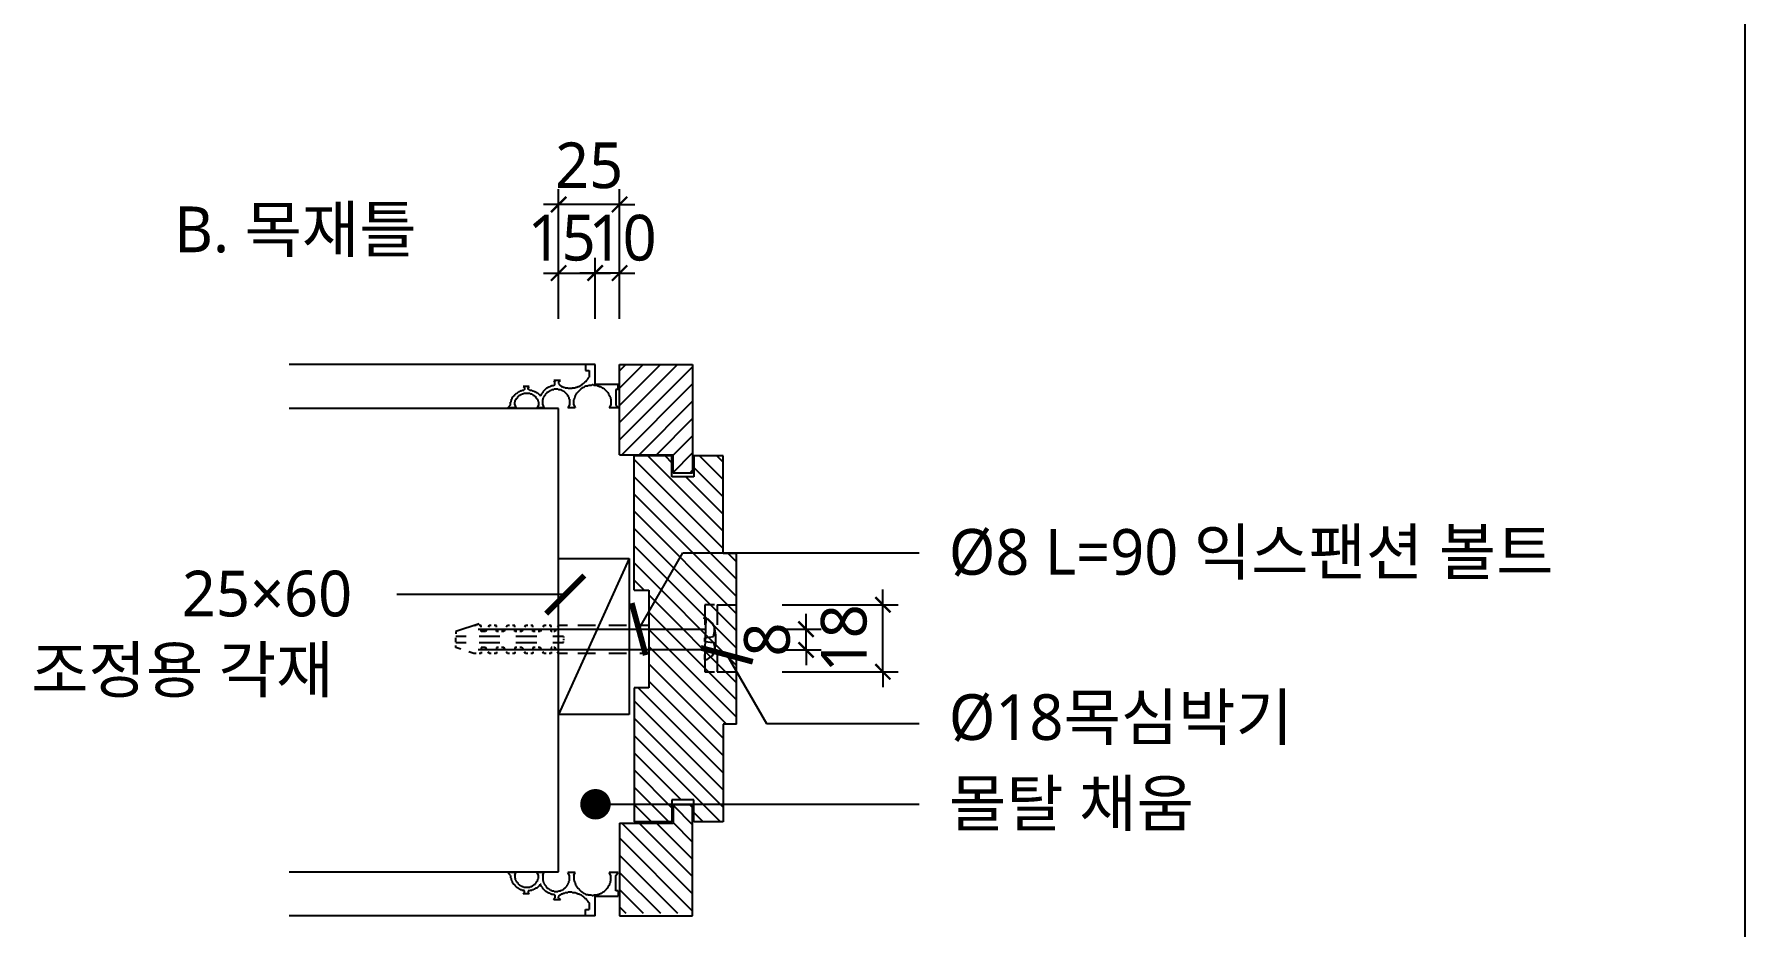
# Model space of a CAD drawing. Header units: inches. Extents: x 10 to 84110, y 29113 to 88513.
# Drawn here: x 16333 to 27560, y 37258 to 43114 of the extents above; entities that cross this region are included whole.
import ezdxf
from ezdxf.enums import TextEntityAlignment as Align

# ---------------------------------------------------------------- set-up
doc = ezdxf.new("R2010")
doc.units = ezdxf.units.IN
doc.header["$MEASUREMENT"] = 0
doc.layers.get('Defpoints').update_dxf_attribs({"color": 137})
for name, color, linetype in [('DIM-INT', 7, 'Continuous'), ('ELE', 7, 'Continuous'), ('ELE-2', 2, 'Continuous'), ('FF', 4, 'Continuous'), ('HATCH', 8, 'Continuous'), ('SYM-LEAD', 6, 'Continuous'), ('TEXT', 3, 'Continuous'), ('WA', 3, 'Continuous')]:
    doc.layers.add(name, color=color, linetype=linetype)
doc.styles.add('ARIAL', font='malgun.ttf')
doc.styles.add('굴림체(옥산)', font='malgun.ttf')
doc.styles.add('맑은고딕', font='malgun.ttf')
doc.dimstyles.new('CJA', dxfattribs={"dimscale": 300, "dimtxt": 2.7, "dimasz": 1, "dimexe": 2, "dimexo": 3, "dimgap": 1, "dimtad": 1, "dimdec": 0, "dimzin": 1, "dimdsep": 46, "dimlunit": 6, "dimtxsty": '굴림체(옥산)', "dimblk": 'CJDOT', "dimcen": 0.09, "dimdle": 1, "dimclrd": 256, "dimclre": 256, "dimclrt": 3, "dimadec": 0, "dimazin": 0, "dimtfac": 1, "dimtdec": 0, "dimtix": 1, "dimtmove": 2, "dimatfit": 3, "dimldrblk": 'CJDOT', "dimfxl": 1, "dimtolj": 1, "dimtzin": 1, "dimarcsym": 0})
doc.dimstyles.new('DIM-QD 1', dxfattribs={"dimtxt": 3, "dimasz": 1.5, "dimexe": 1, "dimexo": 0, "dimgap": 1, "dimtad": 1, "dimdec": 3, "dimdsep": 46, "dimtxsty": 'ARIAL', "dimblk1": 'ARCHTICK', "dimblk2": 'ARCHTICK', "dimsah": 1, "dimcen": 0, "dimclrd": 256, "dimclre": 256, "dimclrt": 3, "dimazin": 2, "dimtfac": 1, "dimtdec": 3, "dimtix": 1, "dimtmove": 2, "dimatfit": 3, "dimldrblk": 'ARCHTICK', "dimfxl": 1, "dimtolj": 1, "dimtzin": 0, "dimarcsym": 0})

# ---------------------------------------------------------------- blocks, each defined once
blk = doc.blocks.new('_ARCHTICK')
at = {"color": 0, "linetype": 'ByBlock', "const_width": 0.15}
blk.add_lwpolyline([(-0.5, -0.5), (0.5, 0.5)], dxfattribs=at)
blk = doc.blocks.new('*D32')
at = {"layer": 'Defpoints', "color": 0, "transparency": 16777216}
for p in [(20943, 39371), (21903, 39371), (20943, 38931)]:
    blk.add_point(p, dxfattribs=at)
at = {"layer": 'DIM-INT', "color": 7, "lineweight": -2, "transparency": 16777216}
for p, q in [((21903, 39371), (21903, 39471)), ((21243, 39371), (22003, 39371)), ((21903, 38931), (21903, 39371)), ((21243, 38931), (22003, 38931)), ((21903, 38931), (21903, 38831))]:
    blk.add_line(p, q, dxfattribs=at)
at = {"layer": 'DIM-INT', "color": 7, "lineweight": -2, "transparency": 16777216, "xscale": 100, "yscale": 100, "zscale": 100}
for p, rotation in [((21903, 39371), 270), ((21903, 38931), 90)]:
    blk.add_blockref('_ARCHTICK', p, dxfattribs=dict(at, rotation=rotation))
at = {"layer": 'DIM-INT', "color": 3, "transparency": 16777216, "insert": (21648, 39151), "char_height": 300, "attachment_point": 5, "rotation": 90, "style": '맑은고딕'}
blk.add_mtext('\\A1;18', dxfattribs=at)
blk = doc.blocks.new('CJDOT')
blk.add_line((-2, 0), (2, 0))
at = {"const_width": 0.5}
blk.add_lwpolyline([(-0.25, 0, 1), (0.25, 0, 1)], format="xyb", close=True, dxfattribs=at)
blk = doc.blocks.new('*D33')
at = {"layer": 'Defpoints', "color": 0, "transparency": 16777216}
for p in [(20015, 41547), (19775, 40947), (20015, 40947)]:
    blk.add_point(p, dxfattribs=at)
at = {"layer": 'DIM-INT', "color": 7, "lineweight": -2, "transparency": 16777216}
for p, q in [((19675, 41547), (20115, 41547)), ((19775, 41247), (19775, 41647)), ((20015, 41247), (20015, 41647))]:
    blk.add_line(p, q, dxfattribs=at)
at = {"layer": 'DIM-INT', "color": 7, "lineweight": -2, "transparency": 16777216, "xscale": 100, "yscale": 100, "zscale": 100, "rotation": 180}
blk.add_blockref('_ARCHTICK', (19775, 41547), dxfattribs=at)
at = {"layer": 'DIM-INT', "color": 7, "lineweight": -2, "transparency": 16777216, "xscale": 100, "yscale": 100, "zscale": 100}
blk.add_blockref('_ARCHTICK', (20015, 41547), dxfattribs=at)
at = {"layer": 'DIM-INT', "color": 3, "transparency": 16777216, "insert": (19795, 41777), "char_height": 300, "attachment_point": 5, "style": '맑은고딕'}
blk.add_mtext('\\A1;15', dxfattribs=at)
blk = doc.blocks.new('*D34')
at = {"layer": 'Defpoints', "color": 0, "transparency": 16777216}
for p in [(20943, 39211), (21399, 39211), (20943, 39075)]:
    blk.add_point(p, dxfattribs=at)
at = {"layer": 'DIM-INT', "color": 7, "lineweight": -2, "transparency": 16777216}
for p, q in [((21399, 39211), (21399, 39311)), ((21243, 39211), (21499, 39211)), ((21399, 39075), (21399, 39211)), ((21243, 39075), (21499, 39075)), ((21399, 39075), (21399, 38975))]:
    blk.add_line(p, q, dxfattribs=at)
at = {"layer": 'DIM-INT', "color": 7, "lineweight": -2, "transparency": 16777216, "xscale": 100, "yscale": 100, "zscale": 100}
for p, rotation in [((21399, 39211), 270), ((21399, 39075), 90)]:
    blk.add_blockref('_ARCHTICK', p, dxfattribs=dict(at, rotation=rotation))
at = {"layer": 'DIM-INT', "color": 3, "transparency": 16777216, "insert": (21144, 39143), "char_height": 300, "attachment_point": 5, "rotation": 90, "style": '맑은고딕'}
blk.add_mtext('\\A1;8', dxfattribs=at)
blk = doc.blocks.new('*D38')
at = {"layer": 'Defpoints', "color": 0, "transparency": 16777216}
for p in [(20015, 41547), (20015, 40947), (20175, 40947)]:
    blk.add_point(p, dxfattribs=at)
at = {"layer": 'DIM-INT', "color": 7, "lineweight": -2, "transparency": 16777216}
for p, q in [((20015, 41547), (19915, 41547)), ((20015, 41247), (20015, 41647)), ((20175, 41547), (20015, 41547)), ((20175, 41247), (20175, 41647)), ((20175, 41547), (20275, 41547))]:
    blk.add_line(p, q, dxfattribs=at)
at = {"layer": 'DIM-INT', "color": 7, "lineweight": -2, "transparency": 16777216, "xscale": 100, "yscale": 100, "zscale": 100}
blk.add_blockref('_ARCHTICK', (20015, 41547), dxfattribs=at)
at = {"layer": 'DIM-INT', "color": 7, "lineweight": -2, "transparency": 16777216, "xscale": 100, "yscale": 100, "zscale": 100, "rotation": 180}
blk.add_blockref('_ARCHTICK', (20175, 41547), dxfattribs=at)
at = {"layer": 'DIM-INT', "color": 3, "transparency": 16777216, "insert": (20195, 41777), "char_height": 300, "attachment_point": 5, "style": '맑은고딕'}
blk.add_mtext('\\A1;10', dxfattribs=at)
blk = doc.blocks.new('*D39')
at = {"layer": 'Defpoints', "color": 0, "transparency": 16777216}
for p in [(19775, 41997), (19775, 40947), (20175, 40947)]:
    blk.add_point(p, dxfattribs=at)
at = {"layer": 'DIM-INT', "color": 7, "lineweight": -2, "transparency": 16777216}
for p, q in [((19775, 41997), (19675, 41997)), ((19775, 41247), (19775, 42097)), ((20175, 41997), (19775, 41997)), ((20175, 41247), (20175, 42097)), ((20175, 41997), (20275, 41997))]:
    blk.add_line(p, q, dxfattribs=at)
at = {"layer": 'DIM-INT', "color": 7, "lineweight": -2, "transparency": 16777216, "xscale": 100, "yscale": 100, "zscale": 100}
blk.add_blockref('_ARCHTICK', (19775, 41997), dxfattribs=at)
at = {"layer": 'DIM-INT', "color": 7, "lineweight": -2, "transparency": 16777216, "xscale": 100, "yscale": 100, "zscale": 100, "rotation": 180}
blk.add_blockref('_ARCHTICK', (20175, 41997), dxfattribs=at)
at = {"layer": 'DIM-INT', "color": 3, "transparency": 16777216, "insert": (19975, 42252), "char_height": 300, "attachment_point": 5, "style": '맑은고딕'}
blk.add_mtext('\\A1;25', dxfattribs=at)

msp = doc.modelspace()

# ---------------------------------------------------------------- hatches: boundary and pattern name
at = {"layer": 'HATCH'}
h = msp.add_hatch(dxfattribs=at)
h.set_pattern_fill('ANSI31', color=256, scale=640, style=0)
h.set_pattern_definition([(45, (8674.75, 5872.79), (-56.56854, 56.56854), [])])
h.paths.add_polyline_path([(20654.6, 40947), (20654.6, 40235), (20526.6, 40235), (20526.6, 40355), (20174.6, 40355), (20174.6, 40947)])
h = msp.add_hatch(dxfattribs=at)
h.set_pattern_fill('ANSI31', color=256, scale=640, angle=90, style=0)
h.set_pattern_definition([(135, (8674.75, 5872.79), (-56.56854, -56.56854), [])])
h.paths.add_polyline_path([(20942.6, 39707), (20854.6, 39707), (20854.6, 40347), (20662.6, 40347), (20662.6, 40211), (20518.6, 40211), (20518.6, 40347), (20270.6, 40347), (20270.6, 39467), (20366.6, 39467), (20366.6, 38827), (20270.6, 38827), (20270.6, 37947), (20518.6, 37947), (20518.6, 38091), (20662.6, 38091), (20662.6, 37947), (20854.6, 37947), (20854.6, 38587), (20942.6, 38587)])
h = msp.add_hatch(dxfattribs=at)
h.set_pattern_fill('ANSI31', color=256, scale=640, style=0)
h.set_pattern_definition([(315, (8674.75, 72421.27), (-56.56854, -56.56854), [])])
h.paths.add_polyline_path([(20654.6, 37347), (20654.6, 38059), (20526.6, 38059), (20526.6, 37939), (20174.6, 37939), (20174.6, 37347)])

# ---------------------------------------------------------------- linework, layer by layer
at = {"layer": 'ELE'}
for p, q in [((20014.6, 40947), (18006.6, 40947)), ((20014.6, 37331), (18006.6, 37331))]:
    msp.add_line(p, q, dxfattribs=at)
at = {"layer": 'ELE-2'}
msp.add_line((27559.5, 84412.7), (27559.5, 31212.7), dxfattribs=at)
at = {"layer": 'FF', "color": 6}
for p, q in [((19950.6, 40947), (19950.6, 40907)), ((20014.6, 40947), (19950.6, 40947)), ((19950.6, 40907), (19974.6, 40907)), ((19974.6, 40907), (19974.6, 40863)), ((20014.6, 40819), (20014.6, 40947)), ((19486.6, 40747), (19490.6, 40751)), ((19490.6, 40751), (19494.6, 40755)), ((19494.6, 40755), (19498.6, 40759)), ((19498.6, 40759), (19502.6, 40759)), ((19502.6, 40759), (19514.6, 40771)), ((19514.6, 40771), (19518.6, 40771)), ((19518.6, 40771), (19522.6, 40775)), ((19522.6, 40775), (19530.6, 40775)), ((19522.6, 40747), (19526.6, 40751)), ((19526.6, 40751), (19530.6, 40751)), ((19530.6, 40775), (19534.6, 40779)), ((19530.6, 40751), (19534.6, 40755)), ((19534.6, 40779), (19546.6, 40779)), ((19534.6, 40755), (19542.6, 40755)), ((19542.6, 40803), (19550.6, 40795)), ((19582.6, 40803), (19542.6, 40803)), ((19542.6, 40755), (19546.6, 40759)), ((19550.6, 40783), (19546.6, 40779)), ((19546.6, 40759), (19586.6, 40759)), ((19550.6, 40795), (19550.6, 40783)), ((19574.6, 40795), (19582.6, 40803)), ((19574.6, 40783), (19574.6, 40795)), ((19582.6, 40783), (19574.6, 40783)), ((19582.6, 40783), (19586.6, 40779)), ((19586.6, 40779), (19598.6, 40779)), ((19586.6, 40759), (19590.6, 40755)), ((19590.6, 40755), (19598.6, 40755)), ((19598.6, 40779), (19602.6, 40775)), ((19598.6, 40755), (19602.6, 40751)), ((19602.6, 40775), (19610.6, 40775)), ((19602.6, 40751), (19606.6, 40751)), ((19606.6, 40751), (19606.6, 40747)), ((19610.6, 40775), (19614.6, 40771)), ((19614.6, 40771), (19618.6, 40771)), ((19618.6, 40771), (19626.6, 40763)), ((19626.6, 40763), (19634.6, 40763)), ((19634.6, 40763), (19638.6, 40759)), ((19638.6, 40759), (19642.6, 40755)), ((19642.6, 40755), (19646.6, 40751)), ((19646.6, 40751), (19654.6, 40743)), ((19662.6, 40755), (19658.6, 40747)), ((19666.6, 40759), (19662.6, 40755)), ((19670.6, 40763), (19666.6, 40759)), ((19674.6, 40771), (19670.6, 40767)), ((19670.6, 40767), (19670.6, 40763)), ((19678.6, 40775), (19674.6, 40771)), ((19682.6, 40779), (19678.6, 40775)), ((19686.6, 40783), (19682.6, 40779)), ((19690.6, 40787), (19686.6, 40783)), ((19686.6, 40747), (19690.6, 40751)), ((19694.6, 40791), (19690.6, 40787)), ((19690.6, 40755), (19694.6, 40759)), ((19690.6, 40751), (19690.6, 40755)), ((19698.6, 40791), (19694.6, 40791)), ((19694.6, 40759), (19702.6, 40767)), ((19702.6, 40795), (19698.6, 40791)), ((19710.6, 40799), (19702.6, 40795)), ((19702.6, 40767), (19706.6, 40767)), ((19706.6, 40767), (19710.6, 40771)), ((19714.6, 40799), (19710.6, 40799)), ((19710.6, 40771), (19714.6, 40775)), ((19718.6, 40803), (19714.6, 40799)), ((19714.6, 40775), (19718.6, 40775)), ((19722.6, 40803), (19718.6, 40803)), ((19718.6, 40775), (19722.6, 40779)), ((19730.6, 40807), (19722.6, 40803)), ((19722.6, 40779), (19726.6, 40779)), ((19726.6, 40779), (19730.6, 40783)), ((19738.6, 40807), (19730.6, 40807)), ((19730.6, 40783), (19742.6, 40783)), ((19746.6, 40811), (19738.6, 40807)), ((19742.6, 40843), (19750.6, 40831)), ((19786.6, 40843), (19742.6, 40843)), ((19742.6, 40783), (19746.6, 40787)), ((19750.6, 40811), (19746.6, 40811)), ((19746.6, 40787), (19770.6, 40787)), ((19750.6, 40811), (19750.6, 40831)), ((19770.6, 40787), (19774.6, 40783)), ((19774.6, 40831), (19786.6, 40843)), ((19774.6, 40831), (19774.6, 40823)), ((19774.6, 40823), (19778.6, 40819)), ((19774.6, 40783), (19786.6, 40783)), ((19778.6, 40819), (19778.6, 40815)), ((19778.6, 40815), (19782.6, 40811)), ((19782.6, 40811), (19786.6, 40811)), ((19786.6, 40811), (19786.6, 40807)), ((19786.6, 40807), (19790.6, 40807)), ((19786.6, 40783), (19794.6, 40779)), ((19790.6, 40807), (19790.6, 40803)), ((19790.6, 40803), (19798.6, 40803)), ((19794.6, 40779), (19798.6, 40779)), ((19798.6, 40803), (19806.6, 40799)), ((19798.6, 40779), (19802.6, 40775)), ((19802.6, 40775), (19806.6, 40775)), ((19806.6, 40799), (19814.6, 40799)), ((19806.6, 40775), (19814.6, 40767)), ((19814.6, 40799), (19818.6, 40795)), ((19814.6, 40767), (19818.6, 40763)), ((19818.6, 40795), (19834.6, 40795)), ((19818.6, 40763), (19826.6, 40755)), ((19826.6, 40755), (19830.6, 40751)), ((19830.6, 40751), (19830.6, 40747)), ((19834.6, 40795), (19838.6, 40791)), ((19838.6, 40791), (19862.6, 40791)), ((19862.6, 40791), (19866.6, 40795)), ((19866.6, 40795), (19882.6, 40795)), ((19882.6, 40795), (19890.6, 40799)), ((19886.6, 40747), (19890.6, 40751)), ((19890.6, 40799), (19894.6, 40799)), ((19890.6, 40751), (19894.6, 40759)), ((19894.6, 40799), (19902.6, 40803)), ((19894.6, 40759), (19902.6, 40767)), ((19902.6, 40803), (19906.6, 40803)), ((19902.6, 40767), (19914.6, 40779)), ((19906.6, 40803), (19922.6, 40811)), ((19914.6, 40779), (19918.6, 40783)), ((19918.6, 40783), (19922.6, 40787)), ((19922.6, 40811), (19926.6, 40815)), ((19922.6, 40787), (19930.6, 40795)), ((19926.6, 40815), (19930.6, 40819)), ((19930.6, 40819), (19938.6, 40823)), ((19930.6, 40795), (19938.6, 40799)), ((19938.6, 40823), (19946.6, 40831)), ((19938.6, 40799), (19942.6, 40799)), ((19942.6, 40799), (19946.6, 40803)), ((19946.6, 40831), (19954.6, 40835)), ((19946.6, 40803), (19954.6, 40807)), ((19954.6, 40835), (19958.6, 40843)), ((19954.6, 40807), (19966.6, 40807)), ((19958.6, 40843), (19966.6, 40851)), ((19966.6, 40851), (19970.6, 40859)), ((19966.6, 40807), (19970.6, 40811)), ((19970.6, 40859), (19974.6, 40863)), ((19970.6, 40811), (19990.6, 40811)), ((19990.6, 40811), (19994.6, 40815)), ((19994.6, 40815), (20002.6, 40815)), ((20002.6, 40815), (20006.6, 40811)), ((20006.6, 40811), (20026.6, 40811)), ((20014.6, 40819), (20166.6, 40819)), ((20026.6, 40811), (20030.6, 40807)), ((20030.6, 40807), (20034.6, 40807)), ((20034.6, 40807), (20042.6, 40803)), ((20042.6, 40803), (20046.6, 40803)), ((20046.6, 40803), (20054.6, 40799)), ((20054.6, 40799), (20058.6, 40799)), ((20058.6, 40799), (20062.6, 40795)), ((20062.6, 40795), (20066.6, 40791)), ((20066.6, 40791), (20074.6, 40787)), ((20074.6, 40787), (20078.6, 40783)), ((20078.6, 40783), (20082.6, 40779)), ((20082.6, 40779), (20086.6, 40775)), ((20086.6, 40775), (20090.6, 40771)), ((20090.6, 40771), (20098.6, 40763)), ((20098.6, 40763), (20102.6, 40755)), ((20102.6, 40755), (20102.6, 40751)), ((20102.6, 40751), (20106.6, 40747)), ((20166.6, 40783), (20150.6, 40783)), ((20150.6, 40783), (20150.6, 40683)), ((20166.6, 40783), (20166.6, 40819)), ((19458.6, 40683), (19442.6, 40663)), ((19494.6, 40663), (19442.6, 40663)), ((19458.6, 40699), (19462.6, 40703)), ((19458.6, 40683), (19458.6, 40699)), ((19462.6, 40707), (19466.6, 40715)), ((19462.6, 40703), (19462.6, 40707)), ((19466.6, 40719), (19470.6, 40723)), ((19466.6, 40715), (19466.6, 40719)), ((19470.6, 40727), (19474.6, 40735)), ((19470.6, 40723), (19470.6, 40727)), ((19474.6, 40735), (19478.6, 40739)), ((19478.6, 40739), (19482.6, 40743)), ((19482.6, 40743), (19486.6, 40747)), ((19486.6, 40699), (19490.6, 40703)), ((19486.6, 40683), (19486.6, 40699)), ((19486.6, 40683), (19494.6, 40663)), ((19490.6, 40711), (19494.6, 40715)), ((19490.6, 40703), (19490.6, 40711)), ((19494.6, 40719), (19498.6, 40723)), ((19494.6, 40715), (19494.6, 40719)), ((19498.6, 40727), (19502.6, 40727)), ((19498.6, 40723), (19498.6, 40727)), ((19502.6, 40727), (19506.6, 40731)), ((19506.6, 40735), (19510.6, 40739)), ((19506.6, 40731), (19506.6, 40735)), ((19510.6, 40739), (19514.6, 40739)), ((19514.6, 40743), (19518.6, 40747)), ((19514.6, 40739), (19514.6, 40743)), ((19518.6, 40747), (19522.6, 40747)), ((19606.6, 40747), (19610.6, 40747)), ((19610.6, 40747), (19614.6, 40743)), ((19614.6, 40743), (19618.6, 40739)), ((19618.6, 40739), (19622.6, 40739)), ((19622.6, 40739), (19622.6, 40735)), ((19622.6, 40735), (19630.6, 40727)), ((19630.6, 40727), (19630.6, 40723)), ((19630.6, 40723), (19634.6, 40723)), ((19634.6, 40723), (19634.6, 40719)), ((19634.6, 40719), (19638.6, 40715)), ((19642.6, 40683), (19634.6, 40663)), ((19678.6, 40663), (19634.6, 40663)), ((19638.6, 40715), (19638.6, 40707)), ((19638.6, 40707), (19642.6, 40703)), ((19642.6, 40703), (19642.6, 40683)), ((19658.6, 40743), (19654.6, 40739)), ((19654.6, 40743), (19654.6, 40739)), ((19658.6, 40747), (19658.6, 40743)), ((19670.6, 40715), (19674.6, 40719)), ((19670.6, 40683), (19670.6, 40715)), ((19670.6, 40683), (19678.6, 40663)), ((19674.6, 40727), (19678.6, 40731)), ((19674.6, 40719), (19674.6, 40727)), ((19678.6, 40735), (19682.6, 40739)), ((19678.6, 40731), (19678.6, 40735)), ((19682.6, 40743), (19686.6, 40747)), ((19682.6, 40739), (19682.6, 40743)), ((19830.6, 40747), (19834.6, 40743)), ((19834.6, 40743), (19838.6, 40739)), ((19846.6, 40683), (19834.6, 40663)), ((19882.6, 40663), (19834.6, 40663)), ((19838.6, 40739), (19838.6, 40735)), ((19838.6, 40735), (19842.6, 40731)), ((19842.6, 40731), (19842.6, 40723)), ((19842.6, 40723), (19846.6, 40719)), ((19846.6, 40719), (19846.6, 40683)), ((19874.6, 40715), (19878.6, 40719)), ((19874.6, 40683), (19874.6, 40715)), ((19874.6, 40683), (19882.6, 40663)), ((19878.6, 40727), (19882.6, 40731)), ((19878.6, 40719), (19878.6, 40727)), ((19882.6, 40735), (19886.6, 40743)), ((19882.6, 40731), (19882.6, 40735)), ((19886.6, 40743), (19886.6, 40747)), ((20106.6, 40747), (20110.6, 40739)), ((20118.6, 40683), (20106.6, 40663)), ((20166.6, 40663), (20106.6, 40663)), ((20110.6, 40739), (20110.6, 40735)), ((20110.6, 40735), (20114.6, 40731)), ((20114.6, 40731), (20114.6, 40723)), ((20114.6, 40723), (20118.6, 40719)), ((20118.6, 40719), (20118.6, 40683)), ((20150.6, 40683), (20166.6, 40663)), ((19458.6, 37595), (19442.6, 37615)), ((19494.6, 37615), (19442.6, 37615)), ((19486.6, 37595), (19494.6, 37615)), ((19642.6, 37595), (19634.6, 37615)), ((19678.6, 37615), (19634.6, 37615)), ((19670.6, 37595), (19678.6, 37615)), ((19846.6, 37595), (19834.6, 37615)), ((19882.6, 37615), (19834.6, 37615)), ((19874.6, 37595), (19882.6, 37615)), ((20118.6, 37595), (20106.6, 37615)), ((20166.6, 37615), (20106.6, 37615)), ((20150.6, 37595), (20166.6, 37615)), ((19458.6, 37595), (19458.6, 37579)), ((19458.6, 37579), (19462.6, 37575)), ((19462.6, 37575), (19462.6, 37571)), ((19462.6, 37571), (19466.6, 37563)), ((19466.6, 37563), (19466.6, 37559)), ((19466.6, 37559), (19470.6, 37555)), ((19470.6, 37555), (19470.6, 37551)), ((19470.6, 37551), (19474.6, 37543)), ((19474.6, 37543), (19486.6, 37531)), ((19486.6, 37595), (19486.6, 37579)), ((19486.6, 37579), (19490.6, 37575)), ((19486.6, 37531), (19490.6, 37527)), ((19490.6, 37575), (19490.6, 37567)), ((19490.6, 37567), (19494.6, 37563)), ((19490.6, 37527), (19498.6, 37519)), ((19494.6, 37563), (19494.6, 37559)), ((19494.6, 37559), (19498.6, 37555)), ((19498.6, 37555), (19498.6, 37551)), ((19498.6, 37551), (19502.6, 37551)), ((19498.6, 37519), (19502.6, 37519)), ((19502.6, 37551), (19506.6, 37547)), ((19502.6, 37519), (19506.6, 37515)), ((19506.6, 37547), (19506.6, 37543)), ((19506.6, 37543), (19510.6, 37539)), ((19506.6, 37515), (19510.6, 37511)), ((19510.6, 37539), (19514.6, 37539)), ((19510.6, 37511), (19514.6, 37507)), ((19514.6, 37539), (19514.6, 37535)), ((19514.6, 37535), (19518.6, 37531)), ((19514.6, 37507), (19518.6, 37507)), ((19518.6, 37531), (19522.6, 37531)), ((19518.6, 37507), (19522.6, 37503)), ((19522.6, 37531), (19526.6, 37527)), ((19522.6, 37503), (19530.6, 37503)), ((19526.6, 37527), (19530.6, 37527)), ((19530.6, 37527), (19534.6, 37523)), ((19530.6, 37503), (19534.6, 37499)), ((19534.6, 37523), (19542.6, 37523)), ((19534.6, 37499), (19546.6, 37499)), ((19542.6, 37523), (19546.6, 37519)), ((19546.6, 37519), (19586.6, 37519)), ((19550.6, 37495), (19546.6, 37499)), ((19582.6, 37495), (19586.6, 37499)), ((19586.6, 37519), (19590.6, 37523)), ((19586.6, 37499), (19598.6, 37499)), ((19590.6, 37523), (19598.6, 37523)), ((19598.6, 37523), (19602.6, 37527)), ((19598.6, 37499), (19602.6, 37503)), ((19602.6, 37527), (19606.6, 37527)), ((19602.6, 37503), (19610.6, 37503)), ((19606.6, 37531), (19610.6, 37531)), ((19606.6, 37527), (19606.6, 37531)), ((19610.6, 37531), (19614.6, 37535)), ((19610.6, 37503), (19614.6, 37507)), ((19614.6, 37535), (19618.6, 37539)), ((19614.6, 37507), (19618.6, 37507)), ((19618.6, 37539), (19622.6, 37539)), ((19618.6, 37507), (19622.6, 37511)), ((19622.6, 37543), (19626.6, 37547)), ((19622.6, 37539), (19622.6, 37543)), ((19622.6, 37511), (19626.6, 37515)), ((19626.6, 37547), (19630.6, 37551)), ((19626.6, 37515), (19634.6, 37515)), ((19630.6, 37555), (19634.6, 37555)), ((19630.6, 37551), (19630.6, 37555)), ((19634.6, 37559), (19638.6, 37563)), ((19634.6, 37555), (19634.6, 37559)), ((19634.6, 37515), (19638.6, 37519)), ((19638.6, 37571), (19642.6, 37575)), ((19638.6, 37563), (19638.6, 37571)), ((19638.6, 37519), (19642.6, 37523)), ((19642.6, 37575), (19642.6, 37595)), ((19642.6, 37523), (19646.6, 37527)), ((19646.6, 37527), (19650.6, 37531)), ((19650.6, 37531), (19654.6, 37535)), ((19658.6, 37535), (19654.6, 37539)), ((19654.6, 37535), (19654.6, 37539)), ((19658.6, 37531), (19658.6, 37535)), ((19662.6, 37523), (19658.6, 37531)), ((19666.6, 37519), (19662.6, 37523)), ((19670.6, 37515), (19666.6, 37519)), ((19670.6, 37595), (19670.6, 37563)), ((19670.6, 37563), (19674.6, 37559)), ((19670.6, 37511), (19670.6, 37515)), ((19674.6, 37507), (19670.6, 37511)), ((19674.6, 37559), (19674.6, 37551)), ((19674.6, 37551), (19678.6, 37547)), ((19686.6, 37495), (19674.6, 37507)), ((19678.6, 37547), (19678.6, 37543)), ((19678.6, 37543), (19682.6, 37539)), ((19682.6, 37539), (19682.6, 37535)), ((19682.6, 37535), (19686.6, 37531)), ((19686.6, 37531), (19690.6, 37527)), ((19690.6, 37527), (19690.6, 37523)), ((19690.6, 37523), (19694.6, 37519)), ((19694.6, 37519), (19698.6, 37515)), ((19698.6, 37515), (19702.6, 37511)), ((19702.6, 37511), (19706.6, 37511)), ((19706.6, 37511), (19714.6, 37503)), ((19714.6, 37503), (19718.6, 37503)), ((19718.6, 37503), (19722.6, 37499)), ((19722.6, 37499), (19726.6, 37499)), ((19726.6, 37499), (19730.6, 37495)), ((19786.6, 37495), (19794.6, 37499)), ((19794.6, 37499), (19798.6, 37499)), ((19798.6, 37499), (19802.6, 37503)), ((19802.6, 37503), (19806.6, 37503)), ((19806.6, 37503), (19810.6, 37507)), ((19810.6, 37507), (19814.6, 37511)), ((19814.6, 37511), (19818.6, 37515)), ((19818.6, 37515), (19822.6, 37519)), ((19822.6, 37519), (19826.6, 37523)), ((19826.6, 37523), (19830.6, 37527)), ((19830.6, 37531), (19838.6, 37539)), ((19830.6, 37527), (19830.6, 37531)), ((19838.6, 37543), (19842.6, 37547)), ((19838.6, 37539), (19838.6, 37543)), ((19842.6, 37555), (19846.6, 37559)), ((19842.6, 37547), (19842.6, 37555)), ((19846.6, 37559), (19846.6, 37595)), ((19874.6, 37595), (19874.6, 37563)), ((19874.6, 37563), (19878.6, 37559)), ((19878.6, 37559), (19878.6, 37551)), ((19878.6, 37551), (19882.6, 37547)), ((19882.6, 37547), (19882.6, 37543)), ((19882.6, 37543), (19886.6, 37535)), ((19886.6, 37535), (19886.6, 37531)), ((19886.6, 37531), (19890.6, 37527)), ((19890.6, 37527), (19894.6, 37519)), ((19894.6, 37519), (19898.6, 37515)), ((19898.6, 37515), (19902.6, 37511)), ((19902.6, 37511), (19906.6, 37507)), ((19906.6, 37507), (19910.6, 37503)), ((19910.6, 37503), (19914.6, 37499)), ((19914.6, 37499), (19918.6, 37495)), ((20078.6, 37495), (20082.6, 37499)), ((20082.6, 37499), (20086.6, 37503)), ((20086.6, 37503), (20090.6, 37507)), ((20090.6, 37507), (20094.6, 37511)), ((20094.6, 37511), (20098.6, 37515)), ((20098.6, 37515), (20102.6, 37523)), ((20102.6, 37527), (20106.6, 37531)), ((20102.6, 37523), (20102.6, 37527)), ((20106.6, 37531), (20110.6, 37539)), ((20110.6, 37543), (20114.6, 37547)), ((20110.6, 37539), (20110.6, 37543)), ((20114.6, 37555), (20118.6, 37559)), ((20114.6, 37547), (20114.6, 37555)), ((20118.6, 37559), (20118.6, 37595)), ((20150.6, 37495), (20150.6, 37595)), ((19542.6, 37475), (19550.6, 37483)), ((19582.6, 37475), (19542.6, 37475)), ((19550.6, 37483), (19550.6, 37495)), ((19574.6, 37495), (19574.6, 37483)), ((19582.6, 37495), (19574.6, 37495)), ((19574.6, 37483), (19582.6, 37475)), ((19690.6, 37491), (19686.6, 37495)), ((19694.6, 37487), (19690.6, 37491)), ((19698.6, 37487), (19694.6, 37487)), ((19702.6, 37483), (19698.6, 37487)), ((19710.6, 37479), (19702.6, 37483)), ((19714.6, 37479), (19710.6, 37479)), ((19718.6, 37475), (19714.6, 37479)), ((19722.6, 37475), (19718.6, 37475)), ((19730.6, 37471), (19722.6, 37475)), ((19730.6, 37495), (19742.6, 37495)), ((19738.6, 37471), (19730.6, 37471)), ((19746.6, 37467), (19738.6, 37471)), ((19742.6, 37495), (19746.6, 37491)), ((19742.6, 37435), (19750.6, 37447)), ((19786.6, 37435), (19742.6, 37435)), ((19746.6, 37491), (19770.6, 37491)), ((19750.6, 37467), (19746.6, 37467)), ((19750.6, 37467), (19750.6, 37447)), ((19770.6, 37491), (19774.6, 37495)), ((19774.6, 37495), (19786.6, 37495)), ((19774.6, 37455), (19778.6, 37459)), ((19774.6, 37447), (19774.6, 37455)), ((19774.6, 37447), (19786.6, 37435)), ((19778.6, 37463), (19782.6, 37467)), ((19778.6, 37459), (19778.6, 37463)), ((19782.6, 37467), (19786.6, 37467)), ((19786.6, 37471), (19790.6, 37471)), ((19786.6, 37467), (19786.6, 37471)), ((19790.6, 37475), (19798.6, 37475)), ((19790.6, 37471), (19790.6, 37475)), ((19798.6, 37475), (19806.6, 37479)), ((19806.6, 37479), (19814.6, 37479)), ((19814.6, 37479), (19818.6, 37483)), ((19818.6, 37483), (19834.6, 37483)), ((19834.6, 37483), (19838.6, 37487)), ((19838.6, 37487), (19862.6, 37487)), ((19862.6, 37487), (19866.6, 37483)), ((19866.6, 37483), (19882.6, 37483)), ((19882.6, 37483), (19890.6, 37479)), ((19890.6, 37479), (19894.6, 37479)), ((19894.6, 37479), (19902.6, 37475)), ((19902.6, 37475), (19906.6, 37475)), ((19906.6, 37475), (19914.6, 37471)), ((19914.6, 37471), (19922.6, 37467)), ((19918.6, 37495), (19922.6, 37491)), ((19922.6, 37491), (19930.6, 37483)), ((19922.6, 37467), (19926.6, 37463)), ((19926.6, 37463), (19930.6, 37459)), ((19930.6, 37483), (19938.6, 37479)), ((19930.6, 37459), (19938.6, 37455)), ((19938.6, 37479), (19942.6, 37479)), ((19938.6, 37455), (19942.6, 37451)), ((19942.6, 37479), (19946.6, 37475)), ((19942.6, 37451), (19946.6, 37447)), ((19946.6, 37475), (19954.6, 37471)), ((19946.6, 37447), (19954.6, 37443)), ((19954.6, 37471), (19966.6, 37471)), ((19954.6, 37443), (19958.6, 37435)), ((19958.6, 37435), (19962.6, 37431)), ((19962.6, 37431), (19966.6, 37427)), ((19966.6, 37471), (19970.6, 37467)), ((19966.6, 37427), (19970.6, 37419)), ((19970.6, 37467), (19990.6, 37467)), ((19970.6, 37419), (19974.6, 37415)), ((19974.6, 37415), (19974.6, 37371)), ((19990.6, 37467), (19994.6, 37463)), ((19994.6, 37463), (20002.6, 37463)), ((20002.6, 37463), (20006.6, 37467)), ((20006.6, 37467), (20026.6, 37467)), ((20014.6, 37331), (20014.6, 37459)), ((20014.6, 37459), (20166.6, 37459)), ((20026.6, 37467), (20030.6, 37471)), ((20030.6, 37471), (20034.6, 37471)), ((20034.6, 37471), (20042.6, 37475)), ((20042.6, 37475), (20046.6, 37475)), ((20046.6, 37475), (20054.6, 37479)), ((20054.6, 37479), (20058.6, 37479)), ((20058.6, 37479), (20062.6, 37483)), ((20062.6, 37483), (20066.6, 37487)), ((20066.6, 37487), (20074.6, 37491)), ((20074.6, 37491), (20078.6, 37495)), ((20166.6, 37495), (20150.6, 37495)), ((20166.6, 37495), (20166.6, 37459)), ((19950.6, 37331), (19950.6, 37371)), ((19950.6, 37371), (19974.6, 37371)), ((20014.6, 37331), (19950.6, 37331))]:
    msp.add_line(p, q, dxfattribs=at)
at = {"layer": 'FF'}
for p, q in [((20174.6, 40947), (20654.6, 40947)), ((20174.6, 40355), (20174.6, 40947)), ((20654.6, 40947), (20654.6, 40235)), ((20174.6, 40355), (20526.6, 40355)), ((20270.6, 39467), (20270.6, 40347)), ((20518.6, 40347), (20270.6, 40347)), ((20518.6, 40211), (20518.6, 40347)), ((20526.6, 40235), (20526.6, 40355)), ((20662.6, 40347), (20662.6, 40211)), ((20854.6, 40347), (20662.6, 40347)), ((20854.6, 39707), (20854.6, 40347)), ((20662.6, 40211), (20518.6, 40211)), ((20654.6, 40235), (20526.6, 40235)), ((20238.6, 39675), (19774.6, 38651)), ((19774.6, 38651), (19774.6, 39675)), ((19774.6, 39675), (20238.6, 39675)), ((20238.6, 39675), (20238.6, 38651)), ((20942.6, 39707), (20854.6, 39707)), ((20942.6, 38587), (20942.6, 39707)), ((20270.6, 39467), (20366.6, 39467)), ((20366.6, 39467), (20366.6, 38827)), ((20734.6, 39371), (20734.6, 39239)), ((20797, 39371), (20734.6, 39371)), ((20814.6, 39371), (20814.6, 39239)), ((20814.6, 39371), (20942.6, 39371)), ((20734.6, 39063), (20734.6, 38931)), ((20814.6, 39063), (20814.6, 38931)), ((20734.6, 38931), (20797, 38931)), ((20814.6, 38931), (20942.6, 38931)), ((20270.6, 38827), (20270.6, 37947)), ((20366.6, 38827), (20270.6, 38827)), ((20238.6, 38651), (19774.6, 38651)), ((20854.6, 38587), (20854.6, 37947)), ((20942.6, 38587), (20854.6, 38587)), ((20662.6, 38091), (20518.6, 38091)), ((20518.6, 38091), (20518.6, 37947)), ((20654.6, 38059), (20526.6, 38059)), ((20526.6, 38059), (20526.6, 37939)), ((20654.6, 37331), (20654.6, 38059)), ((20662.6, 37947), (20662.6, 38091)), ((20518.6, 37947), (20270.6, 37947)), ((20854.6, 37947), (20662.6, 37947)), ((20174.6, 37939), (20174.6, 37331)), ((20174.6, 37939), (20526.6, 37939)), ((20174.6, 37331), (20654.6, 37331))]:
    msp.add_line(p, q, dxfattribs=at)
at = {"layer": 'FF', "color": 1}
for p, q in [((19253.4, 39246.4), (19099.4, 39195)), ((19099.4, 39195), (19099.4, 39179.2)), ((19219.4, 39235), (19253.4, 39246.4)), ((19233, 39235), (19219.4, 39235)), ((19246.6, 39211), (20742.6, 39211)), ((19267.4, 39235), (19253.8, 39235)), ((19267.4, 39223.7), (19267.4, 39235)), ((19267.4, 39195), (19267.4, 39206.4)), ((19294.6, 39195), (19267.4, 39195)), ((19301.4, 39206.4), (19294.6, 39195)), ((19318.6, 39235), (19311.8, 39223.7)), ((19332.2, 39235), (19318.6, 39235)), ((19366.6, 39235), (19353, 39235)), ((19366.6, 39223.7), (19366.6, 39235)), ((19366.6, 39195), (19366.6, 39206.4)), ((19380.2, 39195), (19366.6, 39195)), ((19414.6, 39195), (19401, 39195)), ((19421.4, 39206.4), (19414.6, 39195)), ((19438.6, 39235), (19431.8, 39223.7)), ((19452.2, 39235), (19438.6, 39235)), ((19486.6, 39235), (19473, 39235)), ((19486.6, 39223.7), (19486.6, 39235)), ((19486.6, 39195), (19486.6, 39206.4)), ((19500.2, 39195), (19486.6, 39195)), ((19534.6, 39195), (19521, 39195)), ((19541.4, 39206.4), (19534.6, 39195)), ((19558.6, 39235), (19551.8, 39223.7)), ((19572.2, 39235), (19558.6, 39235)), ((19606.6, 39235), (19593, 39235)), ((19606.6, 39223.7), (19606.6, 39235)), ((19606.6, 39195), (19606.6, 39206.4)), ((19620.2, 39195), (19606.6, 39195)), ((19654.6, 39195), (19641, 39195)), ((19661.4, 39206.4), (19654.6, 39195)), ((19678.6, 39235), (19671.8, 39223.7)), ((19692.2, 39235), (19678.6, 39235)), ((19726.6, 39235), (19713, 39235)), ((19726.6, 39223.7), (19726.6, 39235)), ((19726.6, 39195), (19726.6, 39206.4)), ((19733.4, 39195), (19726.6, 39195)), ((19750.6, 39195), (19743.8, 39195)), ((19757.4, 39206.4), (19750.6, 39195)), ((19774.6, 39235), (19767.8, 39223.7)), ((19832.3, 39235), (19774.6, 39235)), ((20016.3, 39235), (19900.7, 39235)), ((20220.3, 39235), (20104.8, 39235)), ((20366.6, 39235), (20308.8, 39235)), ((20758.6, 39275), (20726.6, 39283)), ((20742.6, 39283), (20726.6, 39283)), ((20734.6, 39011), (20742.6, 39283)), ((20782.6, 39251), (20758.6, 39275)), ((20798.6, 39227), (20782.6, 39251)), ((20790.6, 39163), (20798.6, 39195)), ((20798.6, 39195), (20798.6, 39227)), ((20806.6, 39171), (20798.6, 39227)), ((19168.1, 39163), (19099.4, 39163)), ((19099.4, 39125.4), (19099.4, 39154.9)), ((19099.4, 39123), (19168.1, 39123)), ((19099.4, 39091), (19099.4, 39104.6)), ((19133.4, 39079.7), (19099.4, 39091)), ((20742.6, 39075), (19246.6, 39075)), ((19390, 39163), (19252.5, 39163)), ((19252.5, 39123), (19390, 39123)), ((19267.4, 39091), (19267.4, 39079.7)), ((19294.6, 39091), (19267.4, 39091)), ((19301.4, 39079.7), (19294.6, 39091)), ((19366.6, 39091), (19366.6, 39079.7)), ((19380.2, 39091), (19366.6, 39091)), ((19414.6, 39091), (19401, 39091)), ((19421.4, 39079.7), (19414.6, 39091)), ((19486.6, 39091), (19486.6, 39079.7)), ((19500.2, 39091), (19486.6, 39091)), ((19632.6, 39163), (19495.1, 39163)), ((19495.1, 39123), (19632.6, 39123)), ((19534.6, 39091), (19521, 39091)), ((19541.4, 39079.7), (19534.6, 39091)), ((19606.6, 39091), (19606.6, 39079.7)), ((19620.2, 39091), (19606.6, 39091)), ((19654.6, 39091), (19641, 39091)), ((19661.4, 39079.7), (19654.6, 39091)), ((19726.6, 39091), (19726.6, 39079.7)), ((19733.4, 39091), (19726.6, 39091)), ((19806.6, 39163), (19737.8, 39163)), ((19737.8, 39123), (19806.6, 39123)), ((19750.6, 39091), (19743.8, 39091)), ((19757.4, 39079.7), (19750.6, 39091)), ((19806.6, 39163), (19806.6, 39156.2)), ((19806.6, 39147), (19806.6, 39139)), ((19806.6, 39123), (19806.6, 39129.8)), ((20734.6, 39155), (20790.6, 39163)), ((20734.6, 39131), (20734.6, 39155)), ((20734.6, 39131), (20790.6, 39123)), ((20790.6, 39123), (20798.6, 39099)), ((20798.6, 39059), (20806.6, 39115)), ((20798.6, 39099), (20798.6, 39059)), ((20806.6, 39115), (20806.6, 39171)), ((19219.4, 39051), (19185.4, 39062.4)), ((19233, 39051), (19219.4, 39051)), ((19267.4, 39051), (19253.8, 39051)), ((19267.4, 39062.4), (19267.4, 39051)), ((19318.6, 39051), (19311.8, 39062.4)), ((19332.2, 39051), (19318.6, 39051)), ((19366.6, 39051), (19353, 39051)), ((19366.6, 39062.4), (19366.6, 39051)), ((19438.6, 39051), (19431.8, 39062.4)), ((19452.2, 39051), (19438.6, 39051)), ((19486.6, 39051), (19473, 39051)), ((19486.6, 39062.4), (19486.6, 39051)), ((19558.6, 39051), (19551.8, 39062.4)), ((19572.2, 39051), (19558.6, 39051)), ((19606.6, 39051), (19593, 39051)), ((19606.6, 39062.4), (19606.6, 39051)), ((19678.6, 39051), (19671.8, 39062.4)), ((19692.2, 39051), (19678.6, 39051)), ((19726.6, 39051), (19713, 39051)), ((19726.6, 39062.4), (19726.6, 39051)), ((19774.6, 39051), (19767.8, 39062.4)), ((19832.3, 39051), (19774.6, 39051)), ((20016.3, 39051), (19900.7, 39051)), ((20220.3, 39051), (20104.8, 39051)), ((20366.6, 39051), (20308.8, 39051)), ((20734.6, 39011), (20750.6, 39011)), ((20750.6, 39011), (20782.6, 39035)), ((20782.6, 39035), (20798.6, 39059))]:
    msp.add_line(p, q, dxfattribs=at)
at = {"layer": 'WA'}
for p, q in [((19774.6, 40659), (18006.6, 40659)), ((19774.6, 37619), (19774.6, 40659)), ((18006.6, 37619), (19774.6, 37619))]:
    msp.add_line(p, q, dxfattribs=at)

# ---------------------------------------------------------------- texts
at = {"layer": 'TEXT', "style": '맑은고딕'}
msp.add_text('B. 목재틀', height=300, dxfattribs=at).set_placement((17253.1, 41833.8), align=Align.MIDDLE_LEFT)
at = {"layer": 'TEXT', "color": 3, "style": '맑은고딕'}
for s, p in [('Ø8 L=90 익스팬션 볼트', (22336.2, 39567.7)), ('25×60', (17302.4, 39294.6)), ('조정용 각재', (16312.9, 38794.6)), ('Ø18목심박기', (22336.2, 38483.8)), ('몰탈 채움', (22336.2, 37919))]:
    msp.add_text(s, height=300, dxfattribs=at).set_placement(p)

# ---------------------------------------------------------------- dimensions: what is measured, and where the dimension line sits
at = {"layer": 'DIM-INT'}
for p1, p2, distance, text, picture, middle in [((20174.6, 40947), (19774.6, 40947), -1050, '25', '*D39', (19974.6, 42252)), ((20942.6, 38931), (20942.6, 39371), -960.7, '18', '*D32', (21647.5, 39151)), ((20942.6, 39075), (20942.6, 39211), -456.3, '8', '*D34', (21143.9, 39143))]:
    dim = msp.add_aligned_dim(p1=p1, p2=p2, distance=distance, text=text, dimstyle='CJA', override={"dimscale": 100, "dimtxt": 3, "dimexe": 1, "dimlunit": 2, "dimtxsty": '맑은고딕', "dimblk1": 'ARCHTICK', "dimblk2": 'ARCHTICK', "dimsah": 1, "dimclrd": 7, "dimclre": 7}, dxfattribs=at)
    dim.commit()
    dim.dimension.update_dxf_attribs({"geometry": picture, "text_midpoint": middle})
for p1, angle, text, picture, middle in [((19774.6, 40947), 0, '15', '*D33', (19794.6, 41777)), ((20174.6, 40947), 180, '10', '*D38', (20194.6, 41777))]:
    dim = msp.add_linear_dim(base=(20014.6, 41547), p1=p1, p2=(20014.6, 40947), angle=angle, text=text, dimstyle='CJA', override={"dimscale": 100, "dimtxt": 3, "dimexe": 1, "dimlunit": 2, "dimtxsty": '맑은고딕', "dimblk1": 'ARCHTICK', "dimblk2": 'ARCHTICK', "dimsah": 1, "dimclrd": 7, "dimclre": 7}, dxfattribs=at)
    dim.commit()
    dim.dimension.update_dxf_attribs({"geometry": picture, "text_midpoint": middle, "dimtype": 161})

# ---------------------------------------------------------------- leaders
at = {"layer": 'SYM-LEAD', "color": 6}
for points, override in [([(20300.7, 39211), (20589.4, 39711), (22140.2, 39711)], {"dimscale": 100, "dimasz": 2.5, "dimtad": 0, "dimclrd": 6}), ([(19818.3, 39437.8), (19177.8, 39437.8), (18712.6, 39437.8)], {"dimscale": 100, "dimasz": 2.5, "dimtad": 0, "dimclrd": 6}), ([(20878.6, 39042.8), (21139.4, 38591.1), (22140.2, 38591.1)], {"dimscale": 100, "dimasz": 2.5, "dimtad": 0, "dimclrd": 6}), ([(20016.9, 38062.2), (21675, 38062.2), (22140.2, 38062.2)], {"dimscale": 100, "dimasz": 2, "dimtad": 0, "dimclrd": 6, "dimldrblk": 'DOT'})]:
    msp.add_leader(points, dimstyle='DIM-QD 1', override=override, dxfattribs=at)

doc.saveas('drawing.dxf')
